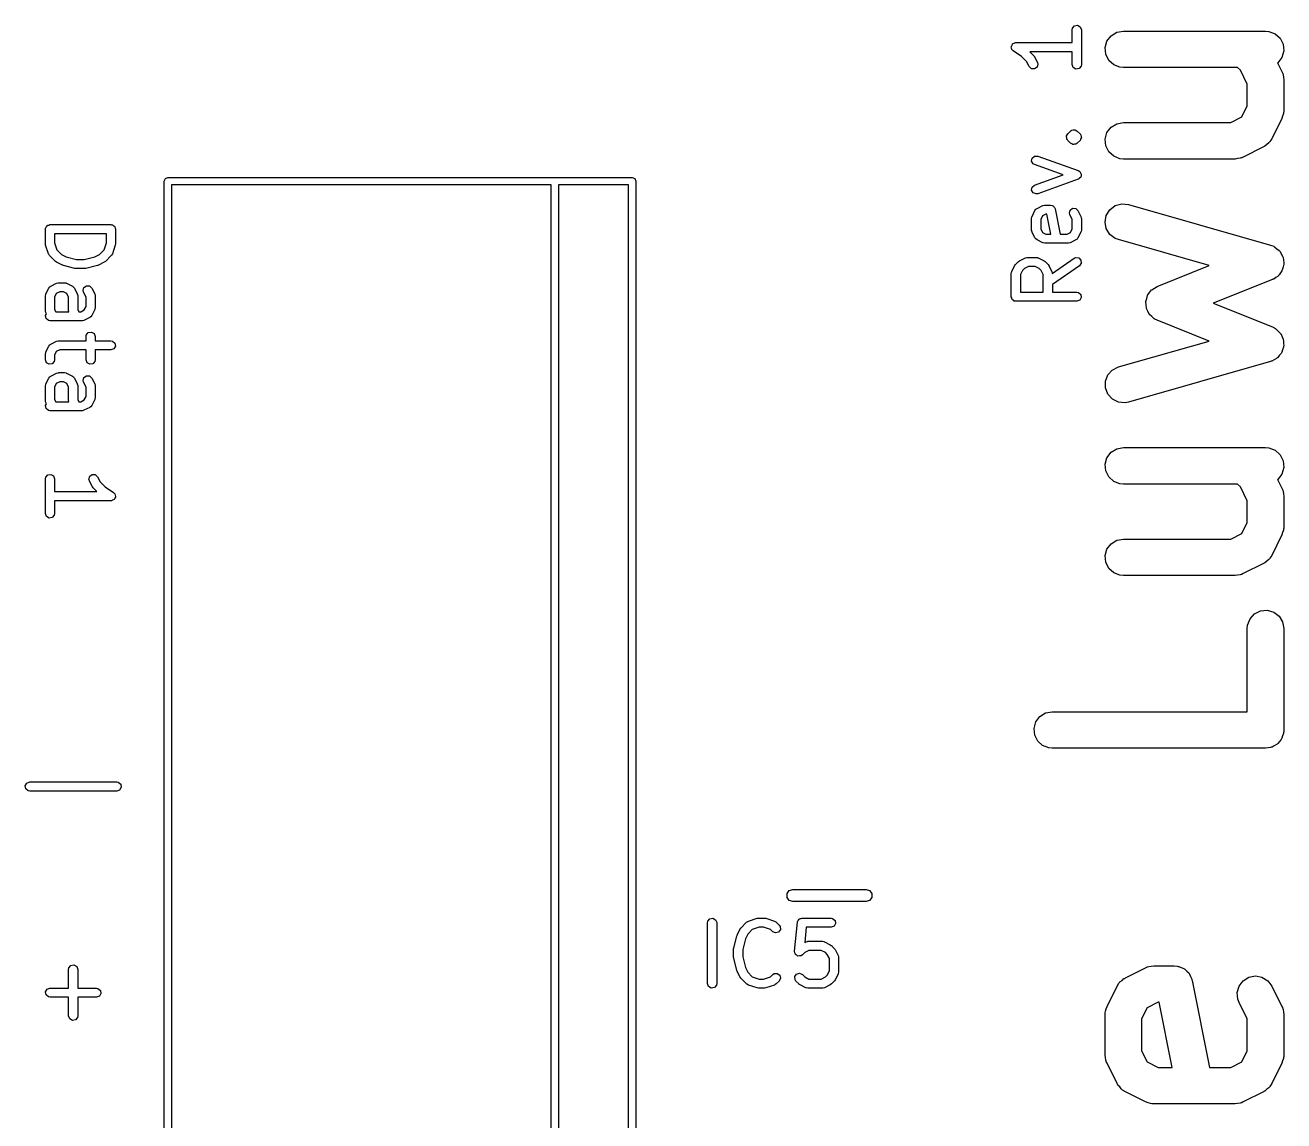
# Model space of a CAD drawing. Extents: x 67.3 to 104.7, y -149.5 to -52.9.
# Drawn here: x 67.3 to 87.96, y -134.34 to -116.36 of the extents above; entities that cross this region are included whole.
import ezdxf

# ---------------------------------------------------------------- set-up
doc = ezdxf.new("R2010")
doc.units = 0
doc.layers.add('BLACK', color=7, linetype='CONTINUOUS')

msp = doc.modelspace()

# ---------------------------------------------------------------- linework, layer by layer
at = {"layer": 'BLACK', "linetype": 'CONTINUOUS'}
for p, q in [((84.4862, -116.437), (84.4907, -116.412)), ((84.4862, -116.648), (84.4862, -116.437)), ((84.4907, -116.412), (84.5237, -116.372)), ((84.5237, -116.372), (84.5742, -116.363)), ((84.5742, -116.363), (84.6187, -116.389)), ((84.6187, -116.389), (84.6362, -116.437)), ((84.6362, -116.437), (84.6362, -117.009)), ((85.1234, -116.537), (85.2172, -116.479)), ((85.2172, -116.479), (85.3255, -116.459)), ((85.3255, -116.459), (87.6589, -116.459)), ((87.6589, -116.459), (87.714, -116.464)), ((87.714, -116.464), (87.8168, -116.504)), ((83.4874, -116.71), (83.4982, -116.691)), ((83.4982, -116.691), (83.507, -116.671)), ((83.507, -116.671), (83.5109, -116.669)), ((83.5109, -116.669), (83.513, -116.666)), ((83.513, -116.666), (83.5335, -116.658)), ((83.5335, -116.658), (83.553, -116.649)), ((83.553, -116.649), (83.5572, -116.65)), ((83.5572, -116.65), (83.5612, -116.648)), ((83.5612, -116.648), (84.4862, -116.648)), ((85.0268, -116.731), (85.057, -116.625)), ((85.057, -116.625), (85.1234, -116.537)), ((87.8168, -116.504), (87.8983, -116.578)), ((87.8983, -116.578), (87.9474, -116.677)), ((87.9474, -116.677), (87.9576, -116.786)), ((83.4864, -116.718), (83.4881, -116.714)), ((83.4925, -116.739), (83.4864, -116.718)), ((83.4881, -116.714), (83.4874, -116.71)), ((83.4963, -116.761), (83.4925, -116.739)), ((83.4996, -116.763), (83.4963, -116.761)), ((83.5008, -116.767), (83.4996, -116.763)), ((83.5196, -116.785), (83.5008, -116.767)), ((83.6563, -116.877), (83.5196, -116.785)), ((83.7377, -116.958), (83.6563, -116.877)), ((84.4862, -116.798), (83.7899, -116.798)), ((83.7899, -116.798), (83.8523, -116.861)), ((83.8523, -116.861), (83.8652, -116.879)), ((83.8652, -116.879), (83.8664, -116.88)), ((83.8664, -116.88), (83.914, -116.975)), ((84.4862, -117.009), (84.4862, -116.798)), ((85.037, -116.841), (85.0268, -116.731)), ((85.0861, -116.94), (85.037, -116.841)), ((87.9274, -116.893), (87.861, -116.981)), ((87.9576, -116.786), (87.9274, -116.893)), ((83.7799, -117.042), (83.7377, -116.958)), ((83.8171, -117.078), (83.7799, -117.042)), ((83.8683, -117.081), (83.8171, -117.078)), ((83.9095, -117.05), (83.8683, -117.081)), ((83.9214, -117), (83.9095, -117.05)), ((83.914, -116.975), (83.9214, -117)), ((84.5038, -117.057), (84.4862, -117.009)), ((84.5482, -117.083), (84.5038, -117.057)), ((84.5987, -117.074), (84.5482, -117.083)), ((84.6317, -117.034), (84.5987, -117.074)), ((84.6362, -117.009), (84.6317, -117.034)), ((85.1676, -117.014), (85.0861, -116.94)), ((85.2704, -117.054), (85.1676, -117.014)), ((85.3255, -117.059), (85.2704, -117.054)), ((87.2013, -117.059), (85.3255, -117.059)), ((87.2456, -117.103), (87.2013, -117.059)), ((87.3589, -117.33), (87.2456, -117.103)), ((87.861, -116.981), (87.8565, -116.983)), ((87.8565, -116.983), (87.9272, -117.125)), ((87.9272, -117.125), (87.9349, -117.144)), ((87.9349, -117.144), (87.9386, -117.15)), ((87.9386, -117.15), (87.9399, -117.157)), ((87.9399, -117.157), (87.9473, -117.176)), ((87.9473, -117.176), (87.9512, -117.218)), ((87.9512, -117.218), (87.9589, -117.259)), ((87.9589, -117.259), (87.9589, -117.759)), ((87.3589, -117.688), (87.3589, -117.33)), ((87.2686, -117.869), (87.3589, -117.688)), ((87.088, -117.959), (87.2686, -117.869)), ((87.9272, -117.893), (87.7605, -118.226)), ((87.9387, -117.853), (87.9272, -117.893)), ((87.9538, -117.814), (87.9387, -117.853)), ((87.9556, -117.794), (87.9538, -117.814)), ((87.9575, -117.787), (87.9556, -117.794)), ((87.9589, -117.759), (87.9569, -117.78)), ((87.9569, -117.78), (87.9575, -117.787)), ((84.4047, -118.164), (84.4129, -118.146)), ((84.4129, -118.146), (84.4606, -118.099)), ((84.4606, -118.099), (84.4687, -118.093)), ((84.4687, -118.093), (84.4706, -118.09)), ((84.4706, -118.09), (84.4738, -118.089)), ((84.4738, -118.089), (84.4819, -118.084)), ((84.4819, -118.084), (84.5013, -118.082)), ((84.5013, -118.082), (84.5201, -118.077)), ((84.5201, -118.077), (84.5263, -118.08)), ((84.5263, -118.08), (84.533, -118.079)), ((84.533, -118.079), (84.549, -118.09)), ((84.549, -118.09), (84.5666, -118.099)), ((84.5666, -118.099), (84.6143, -118.146)), ((84.6143, -118.146), (84.6199, -118.154)), ((85.0268, -118.231), (85.057, -118.125)), ((85.057, -118.125), (85.1234, -118.037)), ((85.1234, -118.037), (85.2172, -117.979)), ((85.2172, -117.979), (85.3255, -117.959)), ((85.3255, -117.959), (87.088, -117.959)), ((84.3913, -118.193), (84.3927, -118.19)), ((84.3963, -118.212), (84.3913, -118.193)), ((84.3921, -118.186), (84.3938, -118.183)), ((84.3927, -118.19), (84.3921, -118.186)), ((84.3935, -118.18), (84.4047, -118.164)), ((84.3938, -118.183), (84.3935, -118.18)), ((84.398, -118.231), (84.3963, -118.212)), ((84.4007, -118.235), (84.398, -118.231)), ((84.401, -118.237), (84.4007, -118.235)), ((84.4036, -118.239), (84.401, -118.237)), ((84.4037, -118.239), (84.4036, -118.239)), ((84.4045, -118.242), (84.4037, -118.239)), ((84.4073, -118.244), (84.4045, -118.242)), ((84.4129, -118.252), (84.4073, -118.244)), ((84.4606, -118.3), (84.4129, -118.252)), ((84.4782, -118.308), (84.4606, -118.3)), ((84.4942, -118.319), (84.4782, -118.308)), ((84.5009, -118.319), (84.4942, -118.319)), ((84.5071, -118.322), (84.5009, -118.319)), ((84.5259, -118.317), (84.5071, -118.322)), ((84.5453, -118.315), (84.5259, -118.317)), ((84.5534, -118.309), (84.5453, -118.315)), ((84.5566, -118.308), (84.5534, -118.309)), ((84.5585, -118.306), (84.5566, -118.308)), ((84.5666, -118.3), (84.5585, -118.306)), ((84.6143, -118.252), (84.5666, -118.3)), ((84.6225, -118.235), (84.6143, -118.252)), ((84.6199, -118.154), (84.6227, -118.156)), ((84.6337, -118.219), (84.6225, -118.235)), ((84.6227, -118.156), (84.6235, -118.159)), ((84.6235, -118.159), (84.6236, -118.16)), ((84.6236, -118.16), (84.6262, -118.162)), ((84.6262, -118.162), (84.6265, -118.164)), ((84.6265, -118.164), (84.6292, -118.168)), ((84.6292, -118.168), (84.6309, -118.187)), ((84.6309, -118.187), (84.6359, -118.206)), ((84.6351, -118.212), (84.6334, -118.215)), ((84.6334, -118.215), (84.6337, -118.219)), ((84.6359, -118.206), (84.6345, -118.209)), ((84.6345, -118.209), (84.6351, -118.212)), ((85.037, -118.341), (85.0268, -118.231)), ((85.0861, -118.44), (85.037, -118.341)), ((87.6371, -118.352), (87.6264, -118.36)), ((87.6497, -118.347), (87.6371, -118.352)), ((87.6808, -118.319), (87.6497, -118.347)), ((87.7142, -118.294), (87.6808, -118.319)), ((87.7213, -118.282), (87.7142, -118.294)), ((87.7313, -118.273), (87.7213, -118.282)), ((87.7605, -118.226), (87.7313, -118.273)), ((83.8208, -118.594), (83.8294, -118.543)), ((83.8294, -118.543), (83.8685, -118.51)), ((83.8685, -118.51), (83.9198, -118.51)), ((83.9198, -118.51), (84.5864, -118.748)), ((85.1676, -118.514), (85.0861, -118.44)), ((85.2704, -118.554), (85.1676, -118.514)), ((85.3255, -118.559), (85.2704, -118.554)), ((87.1589, -118.559), (85.3255, -118.559)), ((87.1999, -118.551), (87.1589, -118.559)), ((87.2414, -118.547), (87.1999, -118.551)), ((87.2605, -118.54), (87.2414, -118.547)), ((87.2672, -118.539), (87.2605, -118.54)), ((87.2732, -118.535), (87.2672, -118.539)), ((87.293, -118.527), (87.2732, -118.535)), ((87.6264, -118.36), (87.293, -118.527)), ((83.8467, -118.638), (83.8208, -118.594)), ((83.8693, -118.651), (83.8467, -118.638)), ((84.3382, -118.818), (83.8693, -118.651)), ((84.5864, -118.748), (84.6091, -118.761)), ((84.6091, -118.761), (84.6093, -118.761)), ((84.6093, -118.761), (84.6098, -118.761)), ((84.6098, -118.761), (84.6223, -118.783)), ((69.5868, -118.923), (69.6044, -118.88)), ((69.5868, -149.403), (69.5868, -118.923)), ((69.6044, -118.88), (69.6468, -118.863)), ((69.6468, -118.863), (77.2668, -118.863)), ((77.2668, -118.863), (77.3092, -118.88)), ((77.3092, -118.88), (77.3268, -118.923)), ((77.3268, -118.923), (77.3268, -149.403)), ((83.8693, -118.986), (84.3382, -118.818)), ((84.5864, -118.889), (83.9198, -119.127)), ((84.5868, -118.889), (84.5864, -118.889)), ((84.5873, -118.889), (84.5868, -118.889)), ((84.6065, -118.872), (84.5873, -118.889)), ((84.6259, -118.856), (84.6065, -118.872)), ((84.6223, -118.783), (84.635, -118.805)), ((84.626, -118.856), (84.6259, -118.856)), ((84.6264, -118.855), (84.626, -118.856)), ((84.6306, -118.831), (84.6264, -118.855)), ((84.6352, -118.806), (84.6306, -118.831)), ((84.635, -118.805), (84.6349, -118.805)), ((84.6349, -118.805), (84.6352, -118.806)), ((69.7068, -118.983), (69.7068, -149.343)), ((75.9368, -118.983), (69.7068, -118.983)), ((75.9368, -149.343), (75.9368, -118.983)), ((76.0568, -118.983), (76.0568, -149.343)), ((77.2068, -118.983), (76.0568, -118.983)), ((77.2068, -149.343), (77.2068, -118.983)), ((83.8206, -119.069), (83.8298, -119.019)), ((83.846, -119.114), (83.8206, -119.069)), ((83.8298, -119.019), (83.8693, -118.986)), ((83.8941, -119.131), (83.846, -119.114)), ((83.9198, -119.127), (83.8941, -119.131)), ((83.8751, -119.404), (83.8906, -119.383)), ((83.8906, -119.383), (83.9009, -119.378)), ((83.9009, -119.378), (83.9086, -119.37)), ((83.9086, -119.37), (84.0039, -119.323)), ((84.0039, -119.323), (84.0288, -119.315)), ((84.0288, -119.315), (84.0332, -119.316)), ((84.0332, -119.316), (84.0374, -119.315)), ((84.0374, -119.315), (84.1326, -119.315)), ((84.1326, -119.315), (84.1583, -119.319)), ((84.1583, -119.319), (84.1678, -119.327)), ((84.1678, -119.327), (84.1795, -119.331)), ((84.1795, -119.331), (84.1868, -119.343)), ((84.1868, -119.343), (84.1976, -119.352)), ((84.1976, -119.352), (84.1997, -119.364)), ((84.1997, -119.364), (84.2062, -119.375)), ((84.2062, -119.375), (84.2894, -119.791)), ((84.451, -119.396), (84.4922, -119.365)), ((84.4922, -119.365), (84.5434, -119.369)), ((84.5434, -119.369), (84.5807, -119.404)), ((85.1041, -119.39), (85.1921, -119.323)), ((85.1921, -119.323), (85.2982, -119.293)), ((85.2982, -119.293), (85.4079, -119.304)), ((85.4079, -119.304), (87.7413, -119.97)), ((83.8196, -119.533), (83.8241, -119.507)), ((83.8196, -119.723), (83.8196, -119.533)), ((83.8241, -119.507), (83.827, -119.504)), ((83.827, -119.504), (83.8275, -119.499)), ((83.8275, -119.499), (83.8751, -119.404)), ((83.9981, -119.493), (83.9696, -119.55)), ((83.9696, -119.55), (83.9696, -119.705)), ((84.0551, -119.465), (83.9981, -119.493)), ((84.0712, -119.465), (84.0551, -119.465)), ((84.1364, -119.791), (84.0712, -119.465)), ((84.4391, -119.446), (84.451, -119.396)), ((84.4465, -119.471), (84.4391, -119.446)), ((84.4862, -119.55), (84.4465, -119.471)), ((84.4862, -119.705), (84.4862, -119.55)), ((84.5807, -119.404), (84.6283, -119.499)), ((84.6283, -119.499), (84.6357, -119.524)), ((84.6357, -119.524), (84.6347, -119.528)), ((84.6347, -119.528), (84.6362, -119.533)), ((84.6362, -119.533), (84.6362, -119.723)), ((85.0255, -119.592), (85.0459, -119.483)), ((85.0457, -119.7), (85.0255, -119.592)), ((85.0459, -119.483), (85.1041, -119.39)), ((67.636, -119.709), (67.6377, -119.7)), ((67.636, -119.948), (67.636, -119.709)), ((67.6371, -119.696), (67.6388, -119.694)), ((67.6377, -119.7), (67.6371, -119.696)), ((67.6388, -119.694), (67.6405, -119.684)), ((67.6405, -119.684), (67.653, -119.669)), ((67.653, -119.669), (67.6628, -119.652)), ((67.6628, -119.652), (67.6691, -119.65)), ((67.6691, -119.65), (67.6735, -119.645)), ((67.6735, -119.645), (67.6927, -119.641)), ((67.6927, -119.641), (67.711, -119.634)), ((67.711, -119.634), (68.711, -119.634)), ((67.786, -119.784), (67.786, -119.935)), ((68.636, -119.784), (67.786, -119.784)), ((68.636, -119.935), (68.636, -119.784)), ((68.711, -119.634), (68.7207, -119.636)), ((68.7207, -119.636), (68.724, -119.636)), ((68.724, -119.636), (68.7269, -119.637)), ((68.7269, -119.637), (68.7366, -119.639)), ((68.7366, -119.639), (68.7516, -119.652)), ((68.7516, -119.652), (68.7684, -119.661)), ((68.7684, -119.661), (68.7707, -119.668)), ((68.7707, -119.668), (68.7759, -119.672)), ((68.7759, -119.672), (68.7793, -119.691)), ((68.7793, -119.691), (68.786, -119.709)), ((68.786, -119.709), (68.786, -119.948)), ((83.8211, -119.727), (83.8196, -119.723)), ((83.82, -119.732), (83.8211, -119.727)), ((83.8275, -119.757), (83.82, -119.732)), ((83.8751, -119.852), (83.8275, -119.757)), ((83.9696, -119.705), (83.9981, -119.762)), ((83.9981, -119.762), (84.0551, -119.791)), ((84.0551, -119.791), (84.1364, -119.791)), ((84.2894, -119.791), (84.4007, -119.791)), ((84.4007, -119.791), (84.4577, -119.762)), ((84.4577, -119.762), (84.4862, -119.705)), ((84.6283, -119.757), (84.5807, -119.852)), ((84.6288, -119.752), (84.6283, -119.757)), ((84.6317, -119.749), (84.6288, -119.752)), ((84.6362, -119.723), (84.6317, -119.749)), ((85.1036, -119.794), (85.0457, -119.7)), ((85.1915, -119.861), (85.1036, -119.794)), ((67.6365, -119.949), (67.636, -119.948)), ((67.6398, -119.971), (67.6365, -119.949)), ((67.6874, -120.114), (67.6398, -119.971)), ((67.786, -119.935), (67.8242, -120.05)), ((68.5978, -120.05), (68.636, -119.935)), ((68.7821, -119.971), (68.7345, -120.114)), ((68.786, -119.948), (68.7821, -119.97)), ((68.7821, -119.97), (68.7821, -119.971)), ((83.8832, -119.86), (83.8751, -119.852)), ((83.8877, -119.87), (83.8832, -119.86)), ((83.9086, -119.885), (83.8877, -119.87)), ((84.0039, -119.933), (83.9086, -119.885)), ((84.0083, -119.934), (84.0039, -119.933)), ((84.0118, -119.936), (84.0083, -119.934)), ((84.0374, -119.941), (84.0118, -119.936)), ((84.4184, -119.941), (84.0374, -119.941)), ((84.4226, -119.939), (84.4184, -119.941)), ((84.4269, -119.94), (84.4226, -119.939)), ((84.4519, -119.933), (84.4269, -119.94)), ((84.5471, -119.885), (84.4519, -119.933)), ((84.5549, -119.877), (84.5471, -119.885)), ((84.5652, -119.873), (84.5549, -119.877)), ((84.5807, -119.852), (84.5652, -119.873)), ((85.2431, -119.881), (85.1915, -119.861)), ((86.7327, -120.306), (85.2431, -119.881)), ((87.7413, -119.97), (87.7929, -119.99)), ((87.7929, -119.99), (87.8026, -119.998)), ((87.8026, -119.998), (87.814, -120.002)), ((87.814, -120.002), (87.8463, -120.031)), ((67.6902, -120.118), (67.6874, -120.114)), ((67.6906, -120.122), (67.6902, -120.118)), ((67.7056, -120.143), (67.6906, -120.122)), ((67.8008, -120.239), (67.7056, -120.143)), ((67.8242, -120.05), (67.8983, -120.124)), ((67.8983, -120.124), (67.9753, -120.163)), ((67.9753, -120.163), (68.1488, -120.206)), ((68.1488, -120.206), (68.2732, -120.206)), ((68.2732, -120.206), (68.4467, -120.163)), ((68.4467, -120.163), (68.5237, -120.124)), ((68.5237, -120.124), (68.5978, -120.05)), ((68.7164, -120.143), (68.6212, -120.239)), ((68.7183, -120.139), (68.7164, -120.143)), ((68.7221, -120.137), (68.7183, -120.139)), ((68.7345, -120.114), (68.7221, -120.137)), ((83.6229, -120.227), (83.7182, -120.18)), ((83.7182, -120.18), (83.7431, -120.172)), ((83.7431, -120.172), (83.7475, -120.173)), ((83.7475, -120.173), (83.7517, -120.172)), ((83.7517, -120.172), (83.8946, -120.172)), ((83.8946, -120.172), (83.9202, -120.176)), ((83.9202, -120.176), (83.9236, -120.179)), ((83.9236, -120.179), (83.9281, -120.18)), ((83.9281, -120.18), (84.0233, -120.227)), ((84.1597, -120.436), (84.5182, -120.185)), ((84.5182, -120.185), (84.5418, -120.174)), ((84.5418, -120.174), (84.5929, -120.179)), ((84.5929, -120.179), (84.6292, -120.215)), ((87.8463, -120.031), (87.8808, -120.057)), ((87.8808, -120.057), (87.8872, -120.067)), ((87.8872, -120.067), (87.8963, -120.075)), ((87.8963, -120.075), (87.916, -120.114)), ((87.916, -120.114), (87.9387, -120.151)), ((87.9387, -120.151), (87.941, -120.163)), ((87.941, -120.163), (87.9465, -120.174)), ((87.9465, -120.174), (87.951, -120.217)), ((67.8023, -120.239), (67.8008, -120.239)), ((67.8203, -120.253), (67.8023, -120.239)), ((67.9155, -120.3), (67.8203, -120.253)), ((67.9191, -120.301), (67.9155, -120.3)), ((67.9309, -120.306), (67.9191, -120.301)), ((68.1214, -120.354), (67.9309, -120.306)), ((68.1248, -120.353), (68.1214, -120.354)), ((68.1396, -120.356), (68.1248, -120.353)), ((68.2824, -120.356), (68.1396, -120.356)), ((68.2857, -120.355), (68.2824, -120.356)), ((68.3006, -120.354), (68.2857, -120.355)), ((68.4911, -120.306), (68.3006, -120.354)), ((68.494, -120.304), (68.4911, -120.306)), ((68.5064, -120.3), (68.494, -120.304)), ((68.6017, -120.253), (68.5064, -120.3)), ((68.6028, -120.252), (68.6017, -120.253)), ((68.6212, -120.239), (68.6028, -120.252)), ((83.4862, -120.437), (83.4907, -120.412)), ((83.4907, -120.412), (83.4936, -120.408)), ((83.4936, -120.408), (83.4941, -120.404)), ((83.4941, -120.404), (83.5418, -120.309)), ((83.5418, -120.309), (83.5551, -120.291)), ((83.5551, -120.291), (83.5558, -120.289)), ((83.5558, -120.289), (83.6034, -120.241)), ((83.6034, -120.241), (83.6218, -120.229)), ((83.6218, -120.229), (83.6229, -120.227)), ((83.6705, -120.387), (83.6362, -120.455)), ((83.7009, -120.356), (83.6705, -120.387)), ((83.7694, -120.322), (83.7009, -120.356)), ((83.8768, -120.322), (83.7694, -120.322)), ((83.9454, -120.356), (83.8768, -120.322)), ((83.9758, -120.387), (83.9454, -120.356)), ((84.01, -120.455), (83.9758, -120.387)), ((84.0233, -120.227), (84.0413, -120.241)), ((84.0413, -120.241), (84.0428, -120.241)), ((84.0428, -120.241), (84.0904, -120.289)), ((84.0904, -120.289), (84.1033, -120.307)), ((84.1033, -120.307), (84.1045, -120.309)), ((84.1045, -120.309), (84.1521, -120.404)), ((84.1521, -120.404), (84.1595, -120.429)), ((84.6042, -120.308), (84.16, -120.619)), ((84.6337, -120.266), (84.6042, -120.308)), ((84.6292, -120.215), (84.6337, -120.266)), ((85.8808, -120.647), (86.7327, -120.306)), ((87.9289, -120.39), (87.9032, -120.424)), ((87.9321, -120.378), (87.9289, -120.39)), ((87.9385, -120.367), (87.9321, -120.378)), ((87.9465, -120.325), (87.9385, -120.367)), ((87.9579, -120.283), (87.9465, -120.325)), ((87.951, -120.217), (87.9589, -120.259)), ((87.9589, -120.259), (87.9566, -120.271)), ((87.9566, -120.271), (87.9579, -120.283)), ((67.7251, -120.642), (67.8203, -120.595)), ((67.8203, -120.595), (67.8453, -120.587)), ((67.8453, -120.587), (67.8496, -120.588)), ((67.8496, -120.588), (67.8538, -120.587)), ((67.8538, -120.587), (67.9491, -120.587)), ((67.9491, -120.587), (67.9747, -120.591)), ((67.9747, -120.591), (67.9782, -120.594)), ((67.9782, -120.594), (67.9826, -120.595)), ((67.9826, -120.595), (68.0779, -120.642)), ((83.4862, -120.818), (83.4862, -120.437)), ((83.6362, -120.455), (83.6362, -120.743)), ((84.01, -120.743), (84.01, -120.455)), ((84.1595, -120.429), (84.1585, -120.433)), ((84.1585, -120.433), (84.1597, -120.436)), ((84.16, -120.619), (84.16, -120.743)), ((87.7703, -120.537), (86.8, -120.925)), ((87.7806, -120.531), (87.7703, -120.537)), ((87.7923, -120.527), (87.7806, -120.531)), ((87.8268, -120.501), (87.7923, -120.527)), ((87.8634, -120.478), (87.8268, -120.501)), ((87.8706, -120.468), (87.8634, -120.478)), ((87.8803, -120.461), (87.8706, -120.468)), ((87.9032, -120.424), (87.8803, -120.461)), ((67.636, -120.805), (67.6405, -120.779)), ((67.636, -121.043), (67.636, -120.805)), ((67.6405, -120.779), (67.6434, -120.776)), ((67.6434, -120.776), (67.6439, -120.771)), ((67.6439, -120.771), (67.6915, -120.676)), ((67.6915, -120.676), (67.707, -120.655)), ((67.707, -120.655), (67.7173, -120.651)), ((67.7173, -120.651), (67.7251, -120.642)), ((67.8145, -120.765), (67.786, -120.822)), ((67.786, -120.822), (67.786, -121.025)), ((67.8715, -120.737), (67.8145, -120.765)), ((67.9314, -120.737), (67.8715, -120.737)), ((67.9884, -120.765), (67.9314, -120.737)), ((68.0169, -120.822), (67.9884, -120.765)), ((68.0169, -121.043), (68.0169, -120.822)), ((68.0779, -120.642), (68.0988, -120.658)), ((68.0988, -120.658), (68.1032, -120.668)), ((68.1032, -120.668), (68.1114, -120.676)), ((68.1114, -120.676), (68.159, -120.771)), ((68.159, -120.771), (68.1664, -120.796)), ((68.1664, -120.796), (68.1654, -120.8)), ((68.1654, -120.8), (68.1669, -120.805)), ((68.1669, -120.805), (68.1669, -121.025)), ((68.2555, -120.718), (68.2674, -120.668)), ((68.2629, -120.743), (68.2555, -120.718)), ((68.3026, -120.822), (68.2629, -120.743)), ((68.2674, -120.668), (68.3086, -120.638)), ((68.3026, -120.977), (68.3026, -120.822)), ((68.3086, -120.638), (68.3599, -120.641)), ((68.3599, -120.641), (68.3971, -120.676)), ((68.3971, -120.676), (68.4447, -120.771)), ((68.4447, -120.771), (68.4522, -120.796)), ((68.4522, -120.796), (68.4511, -120.8)), ((68.4511, -120.8), (68.4526, -120.805)), ((68.4526, -120.805), (68.4526, -120.995)), ((83.4929, -120.837), (83.4862, -120.818)), ((83.6362, -120.743), (84.01, -120.743)), ((84.16, -120.743), (84.5612, -120.743)), ((84.5612, -120.743), (84.5869, -120.748)), ((84.5869, -120.748), (84.6262, -120.781)), ((84.6351, -120.831), (84.6094, -120.876)), ((84.6262, -120.781), (84.6351, -120.831)), ((85.7085, -120.845), (85.7222, -120.795)), ((85.7222, -120.795), (85.7242, -120.792)), ((85.7242, -120.792), (85.7251, -120.789)), ((85.7251, -120.789), (85.7568, -120.748)), ((85.7568, -120.748), (85.7877, -120.706)), ((85.7877, -120.706), (85.7905, -120.704)), ((85.7905, -120.704), (85.7925, -120.702)), ((85.7925, -120.702), (85.8369, -120.675)), ((85.8369, -120.675), (85.8808, -120.647)), ((67.786, -121.025), (67.805, -121.063)), ((68.1669, -121.025), (68.1859, -121.063)), ((68.2171, -121.063), (68.2741, -121.035)), ((68.2741, -121.035), (68.3026, -120.977)), ((68.4447, -121.029), (68.3971, -121.124)), ((68.4452, -121.024), (68.4447, -121.029)), ((68.4481, -121.021), (68.4452, -121.024)), ((68.4526, -120.995), (68.4481, -121.021)), ((83.4963, -120.856), (83.4929, -120.837)), ((83.5015, -120.86), (83.4963, -120.856)), ((83.5038, -120.867), (83.5015, -120.86)), ((83.5206, -120.876), (83.5038, -120.867)), ((83.5356, -120.889), (83.5206, -120.876)), ((83.5453, -120.89), (83.5356, -120.889)), ((83.5482, -120.892), (83.5453, -120.89)), ((83.5515, -120.892), (83.5482, -120.892)), ((83.5612, -120.893), (83.5515, -120.892)), ((84.5612, -120.893), (83.5612, -120.893)), ((84.6094, -120.876), (84.5612, -120.893)), ((85.6932, -120.901), (85.6941, -120.898)), ((85.6985, -120.953), (85.6932, -120.901)), ((85.6938, -120.895), (85.7085, -120.845)), ((85.6941, -120.898), (85.6938, -120.895)), ((85.7028, -121.004), (85.6985, -120.953)), ((85.7042, -121.007), (85.7028, -121.004)), ((85.7046, -121.011), (85.7042, -121.007)), ((85.7282, -121.057), (85.7046, -121.011)), ((86.8, -120.925), (87.7703, -121.314)), ((67.6375, -121.047), (67.636, -121.043)), ((67.6365, -121.051), (67.6375, -121.047)), ((67.6439, -121.076), (67.6365, -121.051)), ((67.6371, -121.125), (67.6538, -121.096)), ((67.646, -121.176), (67.6371, -121.125)), ((67.6538, -121.096), (67.6439, -121.076)), ((67.6853, -121.209), (67.646, -121.176)), ((67.711, -121.213), (67.6853, -121.209)), ((68.2348, -121.213), (67.711, -121.213)), ((67.805, -121.063), (68.0209, -121.063)), ((68.0185, -121.047), (68.0169, -121.043)), ((68.0174, -121.051), (68.0185, -121.047)), ((68.0209, -121.063), (68.0174, -121.051)), ((68.1859, -121.063), (68.2171, -121.063)), ((68.239, -121.212), (68.2348, -121.213)), ((68.2434, -121.213), (68.239, -121.212)), ((68.2683, -121.205), (68.2434, -121.213)), ((68.3636, -121.157), (68.2683, -121.205)), ((68.3713, -121.149), (68.3636, -121.157)), ((68.3816, -121.145), (68.3713, -121.149)), ((68.3971, -121.124), (68.3816, -121.145)), ((85.7508, -121.104), (85.7282, -121.057)), ((85.7533, -121.106), (85.7508, -121.104)), ((85.7548, -121.109), (85.7533, -121.106)), ((85.7935, -121.143), (85.7548, -121.109)), ((85.8315, -121.179), (85.7935, -121.143)), ((85.8355, -121.181), (85.8315, -121.179)), ((85.8371, -121.182), (85.8355, -121.181)), ((85.8414, -121.184), (85.8371, -121.182)), ((85.8808, -121.204), (85.8414, -121.184)), ((86.7327, -121.545), (85.8808, -121.204)), ((68.3026, -121.471), (68.3072, -121.446)), ((68.3072, -121.446), (68.3401, -121.406)), ((68.3401, -121.406), (68.3907, -121.398)), ((68.3907, -121.398), (68.4351, -121.423)), ((68.4351, -121.423), (68.4526, -121.471)), ((87.7703, -121.314), (87.8196, -121.339)), ((87.8196, -121.339), (87.8285, -121.347)), ((87.8285, -121.347), (87.8394, -121.353)), ((87.8394, -121.353), (87.8686, -121.384)), ((87.8686, -121.384), (87.9002, -121.414)), ((87.9002, -121.414), (87.9055, -121.425)), ((87.9055, -121.425), (87.9138, -121.434)), ((87.9138, -121.434), (87.9294, -121.474)), ((67.6439, -121.724), (67.6915, -121.628)), ((67.6915, -121.628), (67.707, -121.607)), ((67.707, -121.607), (67.7173, -121.603)), ((67.7173, -121.603), (67.7251, -121.595)), ((67.7251, -121.595), (67.8203, -121.547)), ((67.8203, -121.547), (67.8453, -121.54)), ((67.8453, -121.54), (67.8496, -121.541)), ((67.8496, -121.541), (67.8538, -121.539)), ((67.8538, -121.539), (68.3026, -121.539)), ((68.3026, -121.539), (68.3026, -121.471)), ((68.4526, -121.471), (68.4526, -121.539)), ((68.4526, -121.539), (68.711, -121.539)), ((68.711, -121.539), (68.7366, -121.544)), ((68.7366, -121.544), (68.7759, -121.577)), ((68.7848, -121.627), (68.7592, -121.672)), ((68.7759, -121.577), (68.7848, -121.627)), ((85.2431, -121.97), (86.7327, -121.545)), ((87.9294, -121.474), (87.9483, -121.513)), ((87.9538, -121.647), (87.9382, -121.687)), ((87.9483, -121.513), (87.9493, -121.525)), ((87.9493, -121.525), (87.9537, -121.537)), ((87.9537, -121.537), (87.9537, -121.58)), ((87.9537, -121.58), (87.9573, -121.623)), ((87.9573, -121.623), (87.9538, -121.635)), ((87.9538, -121.635), (87.9538, -121.647)), ((67.636, -121.757), (67.6405, -121.731)), ((67.636, -121.852), (67.636, -121.757)), ((67.6535, -121.901), (67.636, -121.852)), ((67.6405, -121.731), (67.6434, -121.728)), ((67.6434, -121.728), (67.6439, -121.724)), ((67.786, -121.852), (67.7815, -121.878)), ((67.8145, -121.718), (67.786, -121.775)), ((67.786, -121.775), (67.786, -121.852)), ((67.8715, -121.689), (67.8145, -121.718)), ((68.3026, -121.689), (67.8715, -121.689)), ((68.3026, -121.852), (68.3026, -121.689)), ((68.3202, -121.901), (68.3026, -121.852)), ((68.4526, -121.852), (68.4481, -121.878)), ((68.711, -121.689), (68.4526, -121.689)), ((68.4526, -121.689), (68.4526, -121.852)), ((68.7592, -121.672), (68.711, -121.689)), ((87.8012, -121.851), (87.7642, -121.873)), ((87.8399, -121.831), (87.8012, -121.851)), ((87.8481, -121.822), (87.8399, -121.831)), ((87.8585, -121.816), (87.8481, -121.822)), ((87.885, -121.782), (87.8585, -121.816)), ((87.9141, -121.75), (87.885, -121.782)), ((87.9185, -121.738), (87.9141, -121.75)), ((87.9259, -121.729), (87.9185, -121.738)), ((87.9382, -121.687), (87.9259, -121.729)), ((67.698, -121.926), (67.6535, -121.901)), ((67.7485, -121.917), (67.698, -121.926)), ((67.7251, -122.119), (67.8203, -122.071)), ((67.7815, -121.878), (67.7485, -121.917)), ((67.8203, -122.071), (67.8453, -122.064)), ((67.8453, -122.064), (67.8496, -122.065)), ((67.8496, -122.065), (67.8538, -122.063)), ((67.8538, -122.063), (67.9491, -122.063)), ((67.9491, -122.063), (67.9747, -122.068)), ((67.9747, -122.068), (67.9782, -122.07)), ((67.9782, -122.07), (67.9826, -122.071)), ((67.9826, -122.071), (68.0779, -122.119)), ((68.3646, -121.926), (68.3202, -121.901)), ((68.4151, -121.917), (68.3646, -121.926)), ((68.4481, -121.878), (68.4151, -121.917)), ((85.0703, -122.101), (85.1445, -122.02)), ((85.1445, -122.02), (85.2431, -121.97)), ((87.7413, -121.881), (85.4079, -122.547)), ((87.7522, -121.875), (87.7413, -121.881)), ((87.7642, -121.873), (87.7522, -121.875)), ((67.636, -122.281), (67.6405, -122.255)), ((67.6405, -122.255), (67.6434, -122.252)), ((67.6434, -122.252), (67.6439, -122.247)), ((67.6439, -122.247), (67.6915, -122.152)), ((67.6915, -122.152), (67.707, -122.131)), ((67.707, -122.131), (67.7173, -122.127)), ((67.7173, -122.127), (67.7251, -122.119)), ((67.8145, -122.242), (67.786, -122.299)), ((67.8715, -122.213), (67.8145, -122.242)), ((67.9314, -122.213), (67.8715, -122.213)), ((67.9884, -122.242), (67.9314, -122.213)), ((68.0169, -122.299), (67.9884, -122.242)), ((68.0779, -122.119), (68.0988, -122.134)), ((68.0988, -122.134), (68.1032, -122.144)), ((68.1032, -122.144), (68.1114, -122.152)), ((68.1114, -122.152), (68.159, -122.247)), ((68.159, -122.247), (68.1664, -122.272)), ((68.1664, -122.272), (68.1654, -122.277)), ((68.1654, -122.277), (68.1669, -122.281)), ((68.2555, -122.194), (68.2674, -122.144)), ((68.2629, -122.219), (68.2555, -122.194)), ((68.3026, -122.299), (68.2629, -122.219)), ((68.2674, -122.144), (68.3086, -122.114)), ((68.3086, -122.114), (68.3599, -122.117)), ((68.3599, -122.117), (68.3971, -122.152)), ((68.3971, -122.152), (68.4447, -122.247)), ((68.4447, -122.247), (68.4522, -122.272)), ((68.4522, -122.272), (68.4511, -122.277)), ((68.4511, -122.277), (68.4526, -122.281)), ((85.0306, -122.204), (85.0703, -122.101)), ((85.0307, -122.314), (85.0306, -122.204)), ((67.636, -122.519), (67.636, -122.281)), ((67.786, -122.299), (67.786, -122.501)), ((68.0169, -122.519), (68.0169, -122.299)), ((68.1669, -122.281), (68.1669, -122.501)), ((68.2741, -122.511), (68.3026, -122.454)), ((68.3026, -122.454), (68.3026, -122.299)), ((68.4526, -122.471), (68.4481, -122.497)), ((68.4526, -122.281), (68.4526, -122.471)), ((85.0706, -122.417), (85.0307, -122.314)), ((85.145, -122.498), (85.0706, -122.417)), ((67.6375, -122.523), (67.636, -122.519)), ((67.6365, -122.528), (67.6375, -122.523)), ((67.6439, -122.553), (67.6365, -122.528)), ((67.6371, -122.601), (67.6538, -122.572)), ((67.646, -122.652), (67.6371, -122.601)), ((67.6538, -122.572), (67.6439, -122.553)), ((67.6853, -122.685), (67.646, -122.652)), ((67.711, -122.689), (67.6853, -122.685)), ((68.2348, -122.689), (67.711, -122.689)), ((67.786, -122.501), (67.805, -122.539)), ((67.805, -122.539), (68.0209, -122.539)), ((68.0185, -122.523), (68.0169, -122.519)), ((68.0174, -122.528), (68.0185, -122.523)), ((68.0209, -122.539), (68.0174, -122.528)), ((68.1669, -122.501), (68.1859, -122.539)), ((68.1859, -122.539), (68.2171, -122.539)), ((68.2171, -122.539), (68.2741, -122.511)), ((68.239, -122.688), (68.2348, -122.689)), ((68.2434, -122.689), (68.239, -122.688)), ((68.2683, -122.681), (68.2434, -122.689)), ((68.3636, -122.634), (68.2683, -122.681)), ((68.3713, -122.626), (68.3636, -122.634)), ((68.3816, -122.621), (68.3713, -122.626)), ((68.3971, -122.6), (68.3816, -122.621)), ((68.4447, -122.505), (68.3971, -122.6)), ((68.4452, -122.5), (68.4447, -122.505)), ((68.4481, -122.497), (68.4452, -122.5)), ((85.2438, -122.547), (85.145, -122.498)), ((85.3535, -122.557), (85.2438, -122.547)), ((85.4079, -122.547), (85.3535, -122.557)), ((85.2172, -123.312), (85.3255, -123.292)), ((85.3255, -123.292), (87.6589, -123.292)), ((87.6589, -123.292), (87.714, -123.297)), ((87.714, -123.297), (87.8168, -123.337)), ((85.0268, -123.564), (85.057, -123.458)), ((85.057, -123.458), (85.1234, -123.37)), ((85.1234, -123.37), (85.2172, -123.312)), ((87.8168, -123.337), (87.8983, -123.411)), ((87.8983, -123.411), (87.9474, -123.51)), ((87.9474, -123.51), (87.9576, -123.62)), ((85.037, -123.674), (85.0268, -123.564)), ((85.0861, -123.773), (85.037, -123.674)), ((87.9576, -123.62), (87.9274, -123.726)), ((67.636, -123.805), (67.6405, -123.779)), ((67.636, -124.376), (67.636, -123.805)), ((67.6405, -123.779), (67.6735, -123.74)), ((67.6735, -123.74), (67.724, -123.731)), ((67.724, -123.731), (67.7684, -123.756)), ((67.7684, -123.756), (67.786, -123.805)), ((67.786, -123.805), (67.786, -124.015)), ((68.3508, -123.813), (68.3627, -123.763)), ((68.3582, -123.838), (68.3508, -123.813)), ((68.4058, -123.933), (68.3582, -123.838)), ((68.3627, -123.763), (68.4039, -123.733)), ((68.4039, -123.733), (68.4551, -123.736)), ((68.4551, -123.736), (68.4923, -123.771)), ((68.4923, -123.771), (68.5345, -123.856)), ((68.5345, -123.856), (68.6159, -123.937)), ((85.1676, -123.847), (85.0861, -123.773)), ((85.2704, -123.887), (85.1676, -123.847)), ((85.3255, -123.892), (85.2704, -123.887)), ((87.2013, -123.892), (85.3255, -123.892)), ((87.2456, -123.937), (87.2013, -123.892)), ((87.861, -123.814), (87.8565, -123.817)), ((87.8565, -123.817), (87.9272, -123.958)), ((87.9274, -123.726), (87.861, -123.814)), ((67.786, -124.015), (68.4823, -124.015)), ((68.407, -123.935), (68.4058, -123.933)), ((68.4199, -123.953), (68.407, -123.935)), ((68.4823, -124.015), (68.4199, -123.953)), ((68.6159, -123.937), (68.7526, -124.028)), ((68.7526, -124.028), (68.7714, -124.046)), ((68.774, -124.122), (68.7652, -124.142)), ((68.7714, -124.046), (68.7726, -124.05)), ((68.7726, -124.05), (68.7759, -124.053)), ((68.7848, -124.103), (68.774, -124.122)), ((68.7759, -124.053), (68.7797, -124.074)), ((68.7797, -124.074), (68.7858, -124.095)), ((68.7858, -124.095), (68.7841, -124.099)), ((68.7841, -124.099), (68.7848, -124.103)), ((87.3589, -124.163), (87.2456, -123.937)), ((87.9272, -123.958), (87.9349, -123.978)), ((87.9349, -123.978), (87.9386, -123.984)), ((87.9386, -123.984), (87.9399, -123.991)), ((87.9399, -123.991), (87.9473, -124.01)), ((87.9473, -124.01), (87.9512, -124.051)), ((87.9512, -124.051), (87.9589, -124.092)), ((87.9589, -124.092), (87.9589, -124.592)), ((68.711, -124.165), (67.786, -124.165)), ((67.786, -124.165), (67.786, -124.376)), ((68.715, -124.164), (68.711, -124.165)), ((68.7192, -124.165), (68.715, -124.164)), ((68.7387, -124.155), (68.7192, -124.165)), ((68.7592, -124.148), (68.7387, -124.155)), ((68.7613, -124.144), (68.7592, -124.148)), ((68.7652, -124.142), (68.7613, -124.144)), ((87.3589, -124.521), (87.3589, -124.163)), ((67.6535, -124.424), (67.636, -124.376)), ((67.698, -124.45), (67.6535, -124.424)), ((67.7485, -124.441), (67.698, -124.45)), ((67.7815, -124.402), (67.7485, -124.441)), ((67.786, -124.376), (67.7815, -124.402)), ((87.2686, -124.702), (87.3589, -124.521)), ((87.088, -124.792), (87.2686, -124.702)), ((87.9272, -124.726), (87.7605, -125.06)), ((87.9387, -124.686), (87.9272, -124.726)), ((87.9538, -124.647), (87.9387, -124.686)), ((87.9556, -124.627), (87.9538, -124.647)), ((87.9575, -124.62), (87.9556, -124.627)), ((87.9589, -124.592), (87.9569, -124.613)), ((87.9569, -124.613), (87.9575, -124.62)), ((85.0268, -125.064), (85.057, -124.958)), ((85.057, -124.958), (85.1234, -124.87)), ((85.1234, -124.87), (85.2172, -124.812)), ((85.2172, -124.812), (85.3255, -124.792)), ((85.3255, -124.792), (87.088, -124.792)), ((85.037, -125.174), (85.0268, -125.064)), ((87.6808, -125.153), (87.6497, -125.181)), ((87.7142, -125.127), (87.6808, -125.153)), ((87.7213, -125.116), (87.7142, -125.127)), ((87.7313, -125.107), (87.7213, -125.116)), ((87.7605, -125.06), (87.7313, -125.107)), ((85.0861, -125.273), (85.037, -125.174)), ((85.1676, -125.347), (85.0861, -125.273)), ((85.2704, -125.387), (85.1676, -125.347)), ((87.2605, -125.373), (87.2414, -125.381)), ((87.2672, -125.372), (87.2605, -125.373)), ((87.2732, -125.368), (87.2672, -125.372)), ((87.293, -125.36), (87.2732, -125.368)), ((87.6264, -125.194), (87.293, -125.36)), ((87.6371, -125.186), (87.6264, -125.194)), ((87.6497, -125.181), (87.6371, -125.186)), ((85.3255, -125.392), (85.2704, -125.387)), ((87.1589, -125.392), (85.3255, -125.392)), ((87.1999, -125.384), (87.1589, -125.392)), ((87.2414, -125.381), (87.1999, -125.384)), ((87.4781, -126.019), (87.5768, -125.97)), ((87.5768, -125.97), (87.6865, -125.96)), ((87.6865, -125.96), (87.7926, -125.99)), ((87.7926, -125.99), (87.8806, -126.057)), ((87.364, -126.204), (87.4038, -126.101)), ((87.4038, -126.101), (87.4781, -126.019)), ((87.8806, -126.057), (87.9386, -126.15)), ((87.9386, -126.15), (87.9589, -126.259)), ((87.3589, -126.259), (87.364, -126.204)), ((87.3589, -127.625), (87.3589, -126.259)), ((87.9589, -126.259), (87.9589, -127.925)), ((83.9568, -127.704), (84.0505, -127.646)), ((84.0505, -127.646), (84.1589, -127.625)), ((84.1589, -127.625), (87.3589, -127.625)), ((83.8601, -127.898), (83.8903, -127.792)), ((83.8903, -127.792), (83.9568, -127.704)), ((83.8703, -128.008), (83.8601, -127.898)), ((83.9195, -128.106), (83.8703, -128.008)), ((87.9274, -128.059), (87.919, -128.07)), ((87.9388, -128.019), (87.9274, -128.059)), ((87.9538, -127.981), (87.9388, -128.019)), ((87.9557, -127.96), (87.9538, -127.981)), ((87.9576, -127.953), (87.9557, -127.96)), ((87.9589, -127.925), (87.9569, -127.946)), ((87.9569, -127.946), (87.9576, -127.953)), ((84.0009, -128.181), (83.9195, -128.106)), ((84.1037, -128.22), (84.0009, -128.181)), ((84.1589, -128.225), (84.1037, -128.22)), ((87.6589, -128.225), (84.1589, -128.225)), ((87.6997, -128.218), (87.6589, -128.225)), ((87.741, -128.214), (87.6997, -128.218)), ((87.7535, -128.208), (87.741, -128.214)), ((87.7672, -128.205), (87.7535, -128.208)), ((87.8025, -128.183), (87.7672, -128.205)), ((87.8397, -128.165), (87.8025, -128.183)), ((87.8491, -128.155), (87.8397, -128.165)), ((87.861, -128.147), (87.8491, -128.155)), ((87.886, -128.114), (87.861, -128.147)), ((87.9139, -128.083), (87.886, -128.114)), ((87.919, -128.07), (87.9139, -128.083)), ((67.3038, -128.839), (67.3294, -128.795)), ((67.3127, -128.89), (67.3038, -128.839)), ((67.3294, -128.795), (67.3776, -128.777)), ((67.3776, -128.777), (68.8062, -128.777)), ((68.8062, -128.777), (68.8319, -128.782)), ((68.8319, -128.782), (68.8712, -128.815)), ((68.8801, -128.865), (68.8544, -128.91)), ((68.8712, -128.815), (68.8801, -128.865)), ((67.352, -128.923), (67.3127, -128.89)), ((67.3776, -128.927), (67.352, -128.923)), ((68.8062, -128.927), (67.3776, -128.927)), ((68.8544, -128.91), (68.8062, -128.927)), ((79.844, -130.559), (79.9028, -130.54)), ((79.9028, -130.54), (81.1028, -130.54)), ((81.1028, -130.54), (81.1616, -130.559)), ((79.8077, -130.609), (79.844, -130.559)), ((79.8077, -130.671), (79.8077, -130.609)), ((79.844, -130.721), (79.8077, -130.671)), ((79.9028, -130.74), (79.844, -130.721)), ((81.1028, -130.74), (79.9028, -130.74)), ((81.1616, -130.721), (81.1028, -130.74)), ((81.1616, -130.559), (81.1979, -130.609)), ((81.1979, -130.671), (81.1616, -130.721)), ((81.1979, -130.609), (81.1979, -130.671)), ((78.5016, -131.085), (78.5061, -131.06)), ((78.5016, -132.085), (78.5016, -131.085)), ((78.5061, -131.06), (78.5391, -131.02)), ((78.5391, -131.02), (78.5896, -131.012)), ((78.5896, -131.012), (78.6341, -131.037)), ((78.6341, -131.037), (78.6516, -131.085)), ((78.6516, -131.085), (78.6516, -132.085)), ((79.0474, -131.175), (79.1426, -131.08)), ((79.1426, -131.08), (79.164, -131.065)), ((79.164, -131.065), (79.1684, -131.065)), ((79.1684, -131.065), (79.1719, -131.062)), ((79.1719, -131.062), (79.3148, -131.014)), ((79.3148, -131.014), (79.337, -131.011)), ((79.337, -131.011), (79.3385, -131.01)), ((79.3385, -131.01), (79.4338, -131.01)), ((79.4338, -131.01), (79.4558, -131.014)), ((79.4558, -131.014), (79.4575, -131.014)), ((79.4575, -131.014), (79.6003, -131.062)), ((79.6003, -131.062), (79.6232, -131.074)), ((79.6232, -131.074), (79.6256, -131.078)), ((79.6256, -131.078), (79.6296, -131.08)), ((79.6296, -131.08), (79.6773, -131.128)), ((79.6773, -131.128), (79.6922, -131.149)), ((79.6922, -131.149), (79.6967, -131.2)), ((79.9306, -131.554), (79.9782, -131.078)), ((79.9782, -131.078), (79.9792, -131.074)), ((79.9789, -131.072), (79.9805, -131.07)), ((79.9792, -131.074), (79.9789, -131.072)), ((79.9805, -131.07), (79.9852, -131.053)), ((79.9852, -131.053), (79.9966, -131.042)), ((79.9966, -131.042), (80.0046, -131.028)), ((80.0046, -131.028), (80.0144, -131.024)), ((80.0144, -131.024), (80.0219, -131.017)), ((80.0219, -131.017), (80.0378, -131.016)), ((80.0378, -131.016), (80.0528, -131.01)), ((80.0528, -131.01), (80.529, -131.01)), ((80.529, -131.01), (80.5546, -131.015)), ((80.5772, -131.143), (80.529, -131.16)), ((80.5546, -131.015), (80.5939, -131.048)), ((80.6029, -131.098), (80.5772, -131.143)), ((80.5939, -131.048), (80.6029, -131.098)), ((78.9324, -131.496), (78.98, -131.305)), ((78.98, -131.305), (78.9853, -131.294)), ((78.9853, -131.294), (78.9857, -131.29)), ((78.9857, -131.29), (79.0333, -131.195)), ((79.0333, -131.195), (79.0467, -131.177)), ((79.0467, -131.177), (79.0474, -131.175)), ((79.1236, -131.35), (79.0802, -131.523)), ((79.1621, -131.273), (79.1236, -131.35)), ((79.2362, -131.199), (79.1621, -131.273)), ((79.3507, -131.16), (79.2362, -131.199)), ((79.4216, -131.16), (79.3507, -131.16)), ((79.5361, -131.199), (79.4216, -131.16)), ((79.5712, -131.234), (79.5361, -131.199)), ((79.6177, -131.255), (79.5712, -131.234)), ((79.6672, -131.242), (79.6177, -131.255)), ((79.6967, -131.2), (79.6672, -131.242)), ((80.1207, -131.16), (80.0959, -131.409)), ((80.529, -131.16), (80.1207, -131.16)), ((78.9302, -131.514), (78.9328, -131.499)), ((78.9302, -131.657), (78.9302, -131.514)), ((78.9328, -131.499), (78.9324, -131.496)), ((79.0802, -131.523), (79.0802, -131.648)), ((79.937, -131.579), (79.9305, -131.555)), ((79.9305, -131.555), (79.9307, -131.555)), ((79.9307, -131.555), (79.9306, -131.554)), ((80.0959, -131.409), (80.1145, -131.399)), ((80.1657, -131.541), (80.0972, -131.576)), ((80.1145, -131.399), (80.1395, -131.392)), ((80.1395, -131.392), (80.1438, -131.393)), ((80.1438, -131.393), (80.148, -131.391)), ((80.148, -131.391), (80.3861, -131.391)), ((80.3684, -131.541), (80.1657, -131.541)), ((80.4369, -131.576), (80.3684, -131.541)), ((80.3861, -131.391), (80.4118, -131.396)), ((80.4118, -131.396), (80.4152, -131.399)), ((80.4152, -131.399), (80.4197, -131.399)), ((80.4197, -131.399), (80.5149, -131.447)), ((80.5149, -131.447), (80.5329, -131.46)), ((80.5329, -131.46), (80.5344, -131.461)), ((80.5344, -131.461), (80.582, -131.509)), ((80.582, -131.509), (80.5949, -131.527)), ((80.5949, -131.527), (80.5961, -131.528)), ((80.5961, -131.528), (80.6437, -131.623)), ((68.0544, -131.787), (68.105, -131.778)), ((68.105, -131.778), (68.1494, -131.804)), ((78.9314, -131.66), (78.9302, -131.657)), ((78.9324, -131.675), (78.9314, -131.66)), ((78.98, -131.866), (78.9324, -131.675)), ((79.0802, -131.648), (79.1236, -131.821)), ((79.9432, -131.604), (79.937, -131.579)), ((79.9436, -131.604), (79.9432, -131.604)), ((79.9437, -131.605), (79.9436, -131.604)), ((79.9644, -131.619), (79.9437, -131.605)), ((79.9849, -131.634), (79.9644, -131.619)), ((79.9854, -131.634), (79.9849, -131.634)), ((79.9858, -131.634), (79.9854, -131.634)), ((80.0109, -131.632), (79.9858, -131.634)), ((80.036, -131.63), (80.0109, -131.632)), ((80.0364, -131.63), (80.036, -131.63)), ((80.0369, -131.63), (80.0364, -131.63)), ((80.0582, -131.615), (80.0369, -131.63)), ((80.0972, -131.576), (80.0582, -131.615)), ((80.4674, -131.606), (80.4369, -131.576)), ((80.5016, -131.675), (80.4674, -131.606)), ((80.5016, -131.877), (80.5016, -131.675)), ((80.6437, -131.623), (80.6511, -131.648)), ((80.6511, -131.648), (80.6501, -131.653)), ((80.6501, -131.653), (80.6516, -131.657)), ((80.6516, -131.657), (80.6516, -131.895)), ((68.0169, -131.852), (68.0215, -131.827)), ((68.0169, -132.158), (68.0169, -131.852)), ((68.0215, -131.827), (68.0544, -131.787)), ((68.1494, -131.804), (68.1669, -131.852)), ((68.1669, -131.852), (68.1669, -132.158)), ((78.982, -131.868), (78.98, -131.866)), ((78.9857, -131.881), (78.982, -131.868)), ((79.0333, -131.976), (78.9857, -131.881)), ((79.0345, -131.977), (79.0333, -131.976)), ((79.0474, -131.996), (79.0345, -131.977)), ((79.1236, -131.821), (79.1621, -131.898)), ((79.1621, -131.898), (79.2362, -131.972)), ((79.2362, -131.972), (79.3507, -132.01)), ((79.4216, -132.01), (79.5361, -131.972)), ((79.5361, -131.972), (79.5712, -131.937)), ((79.5712, -131.937), (79.5925, -131.922)), ((79.5925, -131.922), (79.6436, -131.918)), ((79.6436, -131.918), (79.6857, -131.947)), ((79.6857, -131.947), (79.6989, -131.997)), ((79.9327, -131.971), (79.9622, -131.929)), ((79.9372, -132.022), (79.9327, -131.971)), ((79.9622, -131.929), (80.0117, -131.915)), ((80.0117, -131.915), (80.0582, -131.937)), ((80.0582, -131.937), (80.0972, -131.976)), ((80.0972, -131.976), (80.1657, -132.01)), ((80.3684, -132.01), (80.4369, -131.976)), ((80.4369, -131.976), (80.4673, -131.946)), ((80.4673, -131.946), (80.5016, -131.877)), ((80.6437, -131.928), (80.5961, -132.024)), ((80.6442, -131.924), (80.6437, -131.928)), ((80.6471, -131.921), (80.6442, -131.924)), ((80.6516, -131.895), (80.6471, -131.921)), ((85.358, -131.99), (85.6914, -131.824)), ((85.6914, -131.824), (85.7112, -131.816)), ((85.7112, -131.816), (85.7172, -131.812)), ((85.7172, -131.812), (85.7239, -131.811)), ((85.7239, -131.811), (85.743, -131.804)), ((85.743, -131.804), (85.7845, -131.8)), ((85.7845, -131.8), (85.8255, -131.792)), ((85.8255, -131.792), (86.1589, -131.792)), ((86.1589, -131.792), (86.214, -131.797)), ((86.214, -131.797), (86.2253, -131.802)), ((86.2253, -131.802), (86.2373, -131.803)), ((86.2373, -131.803), (86.2764, -131.821)), ((86.2764, -131.821), (86.3168, -131.837)), ((86.3168, -131.837), (86.3257, -131.845)), ((86.3257, -131.845), (86.3366, -131.85)), ((86.3366, -131.85), (86.3662, -131.882)), ((86.3662, -131.882), (86.3983, -131.911)), ((86.3983, -131.911), (86.4037, -131.922)), ((86.4037, -131.922), (86.4119, -131.931)), ((86.4119, -131.931), (86.4281, -131.971)), ((86.4281, -131.971), (86.4474, -132.01)), ((87.2897, -132.037), (87.3834, -131.979)), ((87.3834, -131.979), (87.4917, -131.959)), ((87.4917, -131.959), (87.6001, -131.979)), ((87.6001, -131.979), (87.6939, -132.037)), ((67.6371, -132.22), (67.6628, -132.176)), ((67.6628, -132.176), (67.711, -132.158)), ((67.711, -132.158), (68.0169, -132.158)), ((68.1669, -132.158), (68.4729, -132.158)), ((68.4729, -132.158), (68.4985, -132.163)), ((68.4985, -132.163), (68.5378, -132.196)), ((78.5192, -132.134), (78.5016, -132.085)), ((78.5636, -132.159), (78.5192, -132.134)), ((78.6141, -132.15), (78.5636, -132.159)), ((78.6471, -132.111), (78.6141, -132.15)), ((78.6516, -132.085), (78.6471, -132.111)), ((79.1426, -132.091), (79.0474, -131.996)), ((79.1467, -132.093), (79.1426, -132.091)), ((79.149, -132.097), (79.1467, -132.093)), ((79.1719, -132.109), (79.149, -132.097)), ((79.3148, -132.157), (79.1719, -132.109)), ((79.3164, -132.157), (79.3148, -132.157)), ((79.3385, -132.16), (79.3164, -132.157)), ((79.4338, -132.16), (79.3385, -132.16)), ((79.3507, -132.01), (79.4216, -132.01)), ((79.4353, -132.16), (79.4338, -132.16)), ((79.4575, -132.157), (79.4353, -132.16)), ((79.6003, -132.109), (79.4575, -132.157)), ((79.6038, -132.106), (79.6003, -132.109)), ((79.6083, -132.106), (79.6038, -132.106)), ((79.6296, -132.091), (79.6083, -132.106)), ((79.6773, -132.043), (79.6296, -132.091)), ((79.6989, -131.997), (79.6773, -132.043)), ((79.9521, -132.043), (79.9372, -132.022)), ((79.9998, -132.091), (79.9521, -132.043)), ((80.0012, -132.092), (79.9998, -132.091)), ((80.0193, -132.105), (80.0012, -132.092)), ((80.1145, -132.153), (80.0193, -132.105)), ((80.1189, -132.153), (80.1145, -132.153)), ((80.1224, -132.156), (80.1189, -132.153)), ((80.148, -132.16), (80.1224, -132.156)), ((80.3861, -132.16), (80.148, -132.16)), ((80.1657, -132.01), (80.3684, -132.01)), ((80.3903, -132.159), (80.3861, -132.16)), ((80.3947, -132.16), (80.3903, -132.159)), ((80.4197, -132.153), (80.3947, -132.16)), ((80.5149, -132.105), (80.4197, -132.153)), ((80.516, -132.104), (80.5149, -132.105)), ((80.5344, -132.091), (80.516, -132.104)), ((80.582, -132.043), (80.5344, -132.091)), ((80.5827, -132.042), (80.582, -132.043)), ((80.5961, -132.024), (80.5827, -132.042)), ((85.0572, -132.458), (85.2239, -132.125)), ((85.2239, -132.125), (85.2531, -132.078)), ((85.2531, -132.078), (85.2631, -132.069)), ((85.2631, -132.069), (85.2702, -132.057)), ((85.2702, -132.057), (85.3036, -132.032)), ((85.3036, -132.032), (85.3347, -132.003)), ((85.3347, -132.003), (85.3473, -131.999)), ((85.3473, -131.999), (85.358, -131.99)), ((86.4474, -132.01), (86.4485, -132.022)), ((86.4485, -132.022), (86.453, -132.033)), ((86.453, -132.033), (86.7381, -133.459)), ((87.1934, -132.232), (87.2234, -132.126)), ((87.2234, -132.126), (87.2897, -132.037)), ((87.6939, -132.037), (87.7605, -132.125)), ((87.7605, -132.125), (87.9272, -132.458)), ((67.646, -132.271), (67.6371, -132.22)), ((67.6853, -132.304), (67.646, -132.271)), ((67.711, -132.308), (67.6853, -132.304)), ((68.0169, -132.308), (67.711, -132.308)), ((68.0169, -132.614), (68.0169, -132.308)), ((68.4729, -132.308), (68.1669, -132.308)), ((68.1669, -132.308), (68.1669, -132.614)), ((68.5211, -132.291), (68.4729, -132.308)), ((68.5467, -132.246), (68.5211, -132.291)), ((68.5378, -132.196), (68.5467, -132.246)), ((85.8964, -132.392), (85.7158, -132.482)), ((85.9129, -132.392), (85.8964, -132.392)), ((86.1263, -133.459), (85.9129, -132.392)), ((87.2038, -132.341), (87.1934, -132.232)), ((87.2239, -132.393), (87.2038, -132.341)), ((87.3589, -132.663), (87.2239, -132.393)), ((85.0255, -132.592), (85.0275, -132.571)), ((85.0255, -133.259), (85.0255, -132.592)), ((85.0269, -132.564), (85.0288, -132.557)), ((85.0275, -132.571), (85.0269, -132.564)), ((85.0288, -132.557), (85.0306, -132.537)), ((85.0306, -132.537), (85.0457, -132.498)), ((85.0457, -132.498), (85.0572, -132.458)), ((85.7158, -132.482), (85.6255, -132.663)), ((87.9272, -132.458), (87.9349, -132.478)), ((87.9349, -132.478), (87.9386, -132.484)), ((87.9386, -132.484), (87.9399, -132.491)), ((87.9399, -132.491), (87.9473, -132.51)), ((87.9473, -132.51), (87.9512, -132.551)), ((87.9512, -132.551), (87.9589, -132.592)), ((87.9589, -132.592), (87.9589, -133.259)), ((68.0345, -132.662), (68.0169, -132.614)), ((68.0789, -132.688), (68.0345, -132.662)), ((68.1294, -132.679), (68.0789, -132.688)), ((68.1624, -132.64), (68.1294, -132.679)), ((68.1669, -132.614), (68.1624, -132.64)), ((85.6255, -132.663), (85.6255, -133.188)), ((87.3589, -133.188), (87.3589, -132.663)), ((85.6255, -133.188), (85.7158, -133.369)), ((87.2686, -133.369), (87.3589, -133.188)), ((85.0332, -133.3), (85.0255, -133.259)), ((85.0371, -133.341), (85.0332, -133.3)), ((85.0445, -133.36), (85.0371, -133.341)), ((85.0458, -133.367), (85.0445, -133.36)), ((85.0495, -133.373), (85.0458, -133.367)), ((85.0572, -133.393), (85.0495, -133.373)), ((85.2239, -133.726), (85.0572, -133.393)), ((85.7158, -133.369), (85.8964, -133.459)), ((87.088, -133.459), (87.2686, -133.369)), ((87.9272, -133.393), (87.7605, -133.726)), ((87.9387, -133.353), (87.9272, -133.393)), ((87.9538, -133.314), (87.9387, -133.353)), ((87.9556, -133.294), (87.9538, -133.314)), ((87.9575, -133.287), (87.9556, -133.294)), ((87.9589, -133.259), (87.9569, -133.28)), ((87.9569, -133.28), (87.9575, -133.287)), ((85.8964, -133.459), (86.1263, -133.459)), ((86.7381, -133.459), (87.088, -133.459)), ((85.232, -133.737), (85.2239, -133.726)), ((85.2369, -133.75), (85.232, -133.737)), ((85.2651, -133.781), (85.2369, -133.75)), ((85.2905, -133.814), (85.2651, -133.781)), ((85.3019, -133.821), (85.2905, -133.814)), ((85.311, -133.831), (85.3019, -133.821)), ((85.358, -133.86), (85.311, -133.831)), ((87.6808, -133.819), (87.6497, -133.847)), ((87.7142, -133.794), (87.6808, -133.819)), ((87.7213, -133.782), (87.7142, -133.794)), ((87.7313, -133.773), (87.7213, -133.782)), ((87.7605, -133.726), (87.7313, -133.773)), ((85.6914, -134.027), (85.358, -133.86)), ((85.7315, -134.039), (85.6914, -134.027)), ((85.7704, -134.054), (85.7315, -134.039)), ((87.1999, -134.051), (87.1589, -134.059)), ((87.2414, -134.047), (87.1999, -134.051)), ((87.2605, -134.04), (87.2414, -134.047)), ((87.2672, -134.039), (87.2605, -134.04)), ((87.2732, -134.035), (87.2672, -134.039)), ((87.293, -134.027), (87.2732, -134.035)), ((87.6264, -133.86), (87.293, -134.027)), ((87.6371, -133.852), (87.6264, -133.86)), ((87.6497, -133.847), (87.6371, -133.852)), ((85.7907, -134.056), (85.7704, -134.054)), ((85.7974, -134.057), (85.7907, -134.056)), ((85.8044, -134.057), (85.7974, -134.057)), ((85.8255, -134.059), (85.8044, -134.057)), ((87.1589, -134.059), (85.8255, -134.059))]:
    msp.add_line(p, q, dxfattribs=at)

doc.saveas('drawing.dxf')
